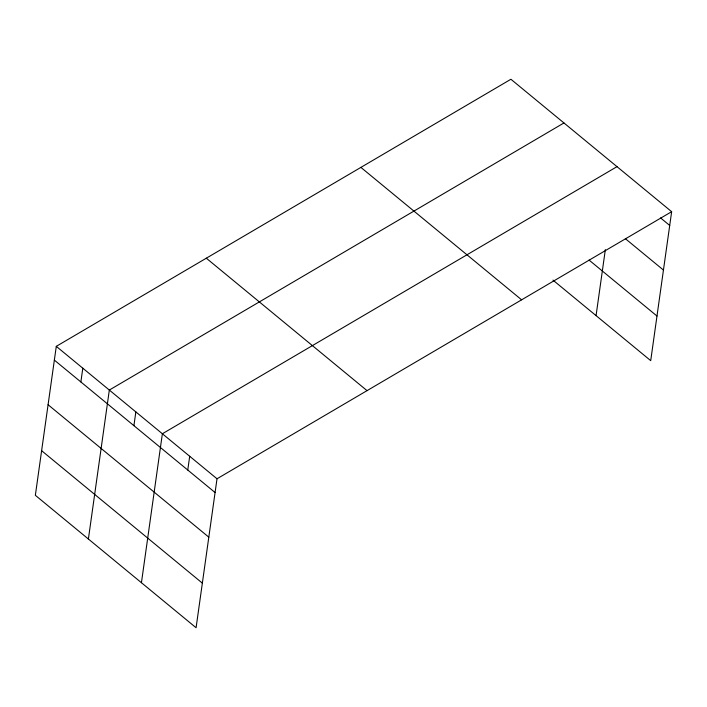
<?xml version="1.0" encoding="UTF-8"?>
<svg xmlns="http://www.w3.org/2000/svg" width="707" height="707" viewBox="0 0 707 707"><rect width="100%" height="100%" fill="white"/><g stroke="black" fill="none" stroke-linecap="round" stroke-linejoin="round"><path stroke-width="1.06" d="M56.286 346.35L35.35 495.315L196.086 627.745L217.014 478.78L671.65 211.685L510.914 79.255L56.286 346.35L217.014 478.78M80.872 381.966L82.807 368.206M88.393 539.017L109.329 390.052L563.956 122.956M133.915 425.667L135.85 411.907M141.435 582.718L162.371 433.753L616.999 166.658M187.762 470.031L189.697 456.271M596.063 315.622L605.342 249.624M671.65 211.685L650.714 360.65L552.971 280.113M660.603 217.942L669.715 225.453M625.359 238.683L663.449 270.065M589.072 260.079L656.989 316.038M360.888 167.391L521.625 299.83M206.311 258.205L367.048 390.644M54.351 360.11L215.087 492.549M48.085 404.731L208.812 537.161M41.625 450.695L202.352 583.134"/></g></svg>
